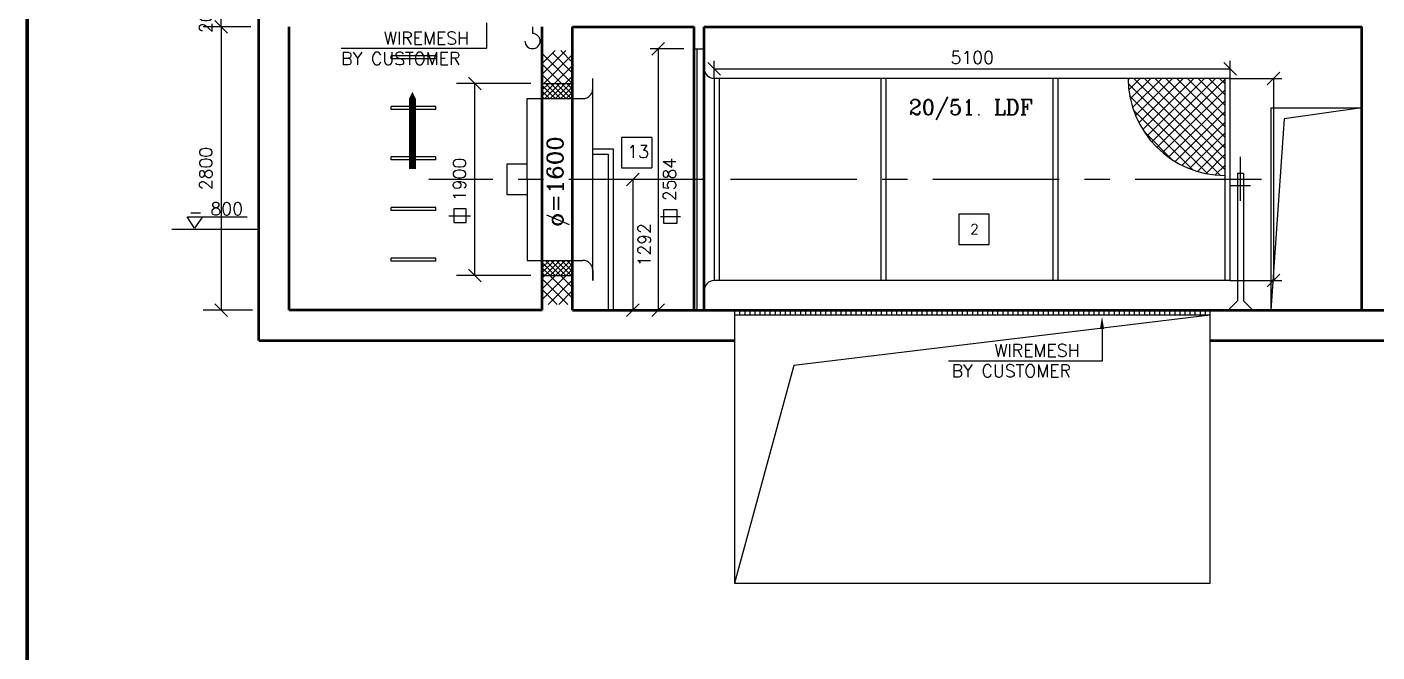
# Model space of a CAD drawing. Header units: inches. Extents: x 14.4 to 65.9, y 4.3 to 68.5.
# Drawn here: x 14.35 to 27.69, y 19.18 to 25.36 of the extents above; entities that cross this region are included whole.
import ezdxf
from ezdxf.enums import TextEntityAlignment as Align

# ---------------------------------------------------------------- set-up
doc = ezdxf.new("R2010")
doc.units = ezdxf.units.IN
doc.header["$MEASUREMENT"] = 0
doc.linetypes.add('CENTER', pattern=[2, 1.25, -0.25, 0.25, -0.25])
doc.layers.add('cadr', color=250, linetype='Continuous')
for name, color, linetype, lineweight in [('DIMEN', 5, 'Continuous', 25), ('STRUC', 3, 'Continuous', 50), ('UNITS', 7, 'Continuous', 25)]:
    doc.layers.add(name, color=color, linetype=linetype, lineweight=lineweight)
doc.styles.add('ROMANC', font='romanc')
doc.dimstyles.get("Standard").update_dxf_attribs({"dimtxt": 0.125, "dimasz": 0.125, "dimexe": 0.18, "dimexo": 0.0625, "dimgap": 0.09, "dimtad": 1, "dimdec": 4, "dimzin": 0, "dimdsep": 46, "dimtxsty": 'ROMANC', "dimblk": 'OBLIQUE', "dimcen": 0.09, "dimadec": 0, "dimazin": 0, "dimtfac": 1, "dimtdec": 4, "dimtofl": 0, "dimtmove": 0, "dimatfit": 3, "dimfxl": 1, "dimtolj": 1, "dimtzin": 0, "dimarcsym": 1})

# ---------------------------------------------------------------- blocks, each defined once
blk = doc.blocks.new('_Oblique')
at = {"layer": 'STRUC', "color": 0, "lineweight": -2}
blk.add_line((-0.5, -0.5), (0.5, 0.5), dxfattribs=at)
blk = doc.blocks.new('*D161')
at = {"layer": 'DIMEN', "color": 0, "lineweight": -2, "transparency": 16777216}
for p, q in [((19.331, 24.805), (18.597, 24.805)), ((18.777, 22.905), (18.777, 24.805)), ((19.331, 22.905), (18.597, 22.905))]:
    blk.add_line(p, q, dxfattribs=at)
at = {"layer": 'DIMEN', "color": 0, "lineweight": -2, "transparency": 16777216, "xscale": 0.125, "yscale": 0.125, "zscale": 0.125}
for p, rotation in [((18.777, 24.805), 90), ((18.777, 22.905), 270)]:
    blk.add_blockref('_Oblique', p, dxfattribs=dict(at, rotation=rotation))
at = {"layer": 'DIMEN', "color": 0, "transparency": 16777216, "insert": (18.625, 23.855), "char_height": 0.125, "attachment_point": 5, "rotation": 90, "style": 'ROMANC'}
blk.add_mtext('\\A1;1900', dxfattribs=at)
blk = doc.blocks.new('*D208')
at = {"layer": 'DIMEN', "color": 0, "lineweight": -2, "transparency": 16777216}
for p, q in [((16.271, 25.563), (16.271, 25.688)), ((16.628, 25.563), (16.091, 25.563)), ((16.271, 25.363), (16.271, 25.563)), ((16.565, 25.363), (16.091, 25.363)), ((16.271, 25.363), (16.271, 25.238))]:
    blk.add_line(p, q, dxfattribs=at)
at = {"layer": 'DIMEN', "color": 0, "lineweight": -2, "transparency": 16777216, "xscale": 0.125, "yscale": 0.125, "zscale": 0.125}
for p, rotation in [((16.271, 25.563), 270), ((16.271, 25.363), 90)]:
    blk.add_blockref('_Oblique', p, dxfattribs=dict(at, rotation=rotation))
at = {"layer": 'DIMEN', "color": 0, "transparency": 16777216, "insert": (16.119, 25.463), "char_height": 0.125, "attachment_point": 5, "rotation": 90, "style": 'ROMANC'}
blk.add_mtext('\\A1;200', dxfattribs=at)
blk = doc.blocks.new('*D210')
at = {"layer": 'DIMEN', "color": 0, "lineweight": -2, "transparency": 16777216}
for p, q in [((16.503, 25.363), (16.091, 25.363)), ((16.271, 25.363), (16.271, 22.563)), ((16.581, 22.563), (16.091, 22.563))]:
    blk.add_line(p, q, dxfattribs=at)
at = {"layer": 'DIMEN', "color": 0, "lineweight": -2, "transparency": 16777216, "xscale": 0.125, "yscale": 0.125, "zscale": 0.125}
for p, rotation in [((16.271, 25.363), 90), ((16.271, 22.563), 270)]:
    blk.add_blockref('_Oblique', p, dxfattribs=dict(at, rotation=rotation))
at = {"layer": 'DIMEN', "color": 0, "transparency": 16777216, "insert": (16.119, 23.963), "char_height": 0.125, "attachment_point": 5, "rotation": 90, "style": 'ROMANC'}
blk.add_mtext('\\A1;2800', dxfattribs=at)

msp = doc.modelspace()

# ---------------------------------------------------------------- linework, layer by layer
at = {"color": 0, "linetype": 'Continuous'}
for p, q in [((19.4436, 25.00155), (19.5718, 25.12974)), ((19.4436, 24.89548), (19.67787, 25.12974)), ((19.73981, 24.80461), (19.4436, 25.10082)), ((19.4588, 24.80461), (19.7436, 25.08941)), ((19.7436, 24.90689), (19.5436, 25.10689)), ((19.7436, 25.01295), (19.62682, 25.12974)), ((19.7436, 25.11902), (19.73288, 25.12974)), ((19.63375, 24.80461), (19.4436, 24.99475)), ((19.56487, 24.80461), (19.7436, 24.98335)), ((19.52759, 24.80461), (19.4436, 24.88859)), ((19.67094, 24.80461), (19.7436, 24.87728)), ((19.4436, 24.68335), (19.56487, 24.80461)), ((19.4436, 24.73958), (19.50864, 24.80461)), ((19.4436, 24.79459), (19.45362, 24.80461)), ((19.57162, 24.65461), (19.4436, 24.78262)), ((19.5166, 24.65461), (19.4436, 24.72761)), ((19.4679, 24.65461), (19.6179, 24.80461)), ((19.62465, 24.65461), (19.47465, 24.80461)), ((19.52094, 24.65461), (19.67094, 24.80461)), ((19.67768, 24.65461), (19.52768, 24.80461)), ((19.57397, 24.65461), (19.72397, 24.80461)), ((19.73071, 24.65461), (19.58071, 24.80461)), ((19.627, 24.65461), (19.7436, 24.77122)), ((19.7436, 24.69475), (19.63375, 24.80461)), ((19.68003, 24.65461), (19.7436, 24.71818)), ((19.7436, 24.74779), (19.68678, 24.80461)), ((19.7436, 24.80082), (19.73981, 24.80461)), ((19.46404, 24.65461), (19.4436, 24.67504)), ((19.73307, 24.65461), (19.7436, 24.66515)), ((19.4436, 22.88022), (19.61799, 23.05461)), ((19.4436, 22.93326), (19.56496, 23.05461)), ((19.4436, 22.98383), (19.51438, 23.05461)), ((19.4436, 23.0375), (19.46071, 23.05461)), ((19.57153, 22.90461), (19.4436, 23.03253)), ((19.52095, 22.90461), (19.4436, 22.98196)), ((19.62456, 22.90461), (19.47456, 23.05461)), ((19.52102, 22.90461), (19.67102, 23.05461)), ((19.67759, 22.90461), (19.52759, 23.05461)), ((19.57406, 22.90461), (19.72406, 23.05461)), ((19.73062, 22.90461), (19.58062, 23.05461)), ((19.62709, 22.90461), (19.7436, 23.02113)), ((19.7436, 22.94467), (19.63366, 23.05461)), ((19.68012, 22.90461), (19.7436, 22.96809)), ((19.7436, 22.9977), (19.68669, 23.05461)), ((19.46947, 22.90461), (19.4436, 22.93047)), ((19.4436, 22.77416), (19.57406, 22.90461)), ((19.4436, 22.66809), (19.68012, 22.90461)), ((19.69729, 22.61975), (19.4436, 22.87343)), ((19.50133, 22.61975), (19.7436, 22.86203)), ((19.7436, 22.6795), (19.51849, 22.90461)), ((19.5436, 22.92719), (19.54628, 22.92986)), ((19.7436, 22.78557), (19.62456, 22.90461)), ((19.59122, 22.61975), (19.4436, 22.76737)), ((19.60739, 22.61975), (19.7436, 22.75596))]:
    msp.add_line(p, q, dxfattribs=at)
at = {"linetype": 'Continuous'}
for p, q in [((19.9436, 22.85461), (19.9436, 24.85461)), ((19.4436, 24.80461), (19.7436, 24.80461)), ((19.9436, 24.15652), (20.1436, 24.15652)), ((20.1436, 24.15652), (20.1436, 22.56261)), ((19.9436, 24.10652), (20.0936, 24.10652)), ((20.0936, 24.10652), (20.0936, 22.56261)), ((19.0936, 24.00461), (19.0936, 23.70461)), ((19.2936, 24.00461), (19.0936, 24.00461)), ((19.0936, 23.70461), (19.2936, 23.70461)), ((19.71204, 23.40758), (19.48977, 23.5029)), ((19.5436, 23.05461), (19.7436, 23.05461)), ((19.4436, 22.90461), (19.7436, 22.90461))]:
    msp.add_line(p, q, dxfattribs=at)
at = {"color": 7, "linetype": 'CENTER'}
for p, q in [((19.9436, 24.75461), (19.9436, 24.85461)), ((19.9436, 22.95461), (19.9436, 22.85461))]:
    msp.add_line(p, q, dxfattribs=at)
at = {"color": 0}
for p, q in [((25.2337, 24.84078), (25.24754, 24.85461)), ((25.24031, 24.74132), (25.35361, 24.85461)), ((25.25556, 24.6505), (25.45967, 24.85461)), ((25.2778, 24.56668), (25.56574, 24.85461)), ((26.1936, 23.95071), (25.2897, 24.85461)), ((25.30602, 24.48883), (25.6718, 24.85461)), ((25.33952, 24.41627), (25.77787, 24.85461)), ((25.37784, 24.34852), (25.88394, 24.85461)), ((26.1936, 24.05677), (25.39577, 24.85461)), ((25.42066, 24.28527), (25.99, 24.85461)), ((25.46777, 24.22631), (26.09607, 24.85461)), ((26.1936, 24.16284), (25.50183, 24.85461)), ((25.51906, 24.17154), (26.1936, 24.84608)), ((26.1936, 24.26891), (25.6079, 24.85461)), ((26.1936, 24.37497), (25.71396, 24.85461)), ((26.1936, 24.48104), (25.82003, 24.85461)), ((26.1936, 24.5871), (25.9261, 24.85461)), ((26.1936, 24.69317), (26.03216, 24.85461)), ((26.1936, 24.79924), (26.13823, 24.85461)), ((26.14226, 23.89599), (25.23498, 24.80327)), ((25.5745, 24.12091), (26.1936, 24.74002)), ((26.02213, 23.91005), (25.24904, 24.68314)), ((25.63414, 24.07448), (26.1936, 24.63395)), ((25.87822, 23.9479), (25.28689, 24.53922)), ((25.6981, 24.03238), (26.1936, 24.52788)), ((25.76659, 23.99481), (26.1936, 24.42182)), ((25.67021, 24.04984), (25.38884, 24.33121)), ((25.83997, 23.96212), (26.1936, 24.31575)), ((25.91873, 23.93481), (26.1936, 24.20969)), ((26.00359, 23.91361), (26.1936, 24.10362)), ((26.09567, 23.89962), (26.1936, 23.99755))]:
    msp.add_line(p, q, dxfattribs=at)
at = {"linetype": 'CENTER'}
for p, q in [((19.2936, 24.65461), (19.8436, 24.65461)), ((19.2936, 23.85461), (19.2936, 24.65461)), ((19.2936, 23.85461), (19.2936, 23.05461)), ((19.2936, 23.05461), (19.5436, 23.05461)), ((19.7436, 23.05461), (19.8436, 23.05461))]:
    msp.add_line(p, q, dxfattribs=at)
for p, q in [((20.22567, 24.26968), (20.22567, 23.96968)), ((20.52567, 24.26968), (20.22567, 24.26968)), ((20.52567, 24.26968), (20.52567, 23.96968)), ((20.22567, 23.96968), (20.52567, 23.96968))]:
    msp.add_line(p, q)
at = {"color": 6, "linetype": 'CENTER', "lineweight": 25}
msp.add_line((20.95474, 23.85461), (18.32322, 23.85461), dxfattribs=at)
at = {"color": 5, "linetype": 'Continuous', "lineweight": 25}
for p, q in [((18.51963, 23.49613), (18.73557, 23.49613)), ((18.69104, 23.56314), (18.56805, 23.56314)), ((18.69104, 23.42913), (18.69104, 23.56314)), ((18.56805, 23.42913), (18.69104, 23.42913))]:
    msp.add_line(p, q, dxfattribs=at)
at = {"linetype": 'CENTER'}
for centre, start, end in [((19.8436, 24.75461), 270, 0), ((19.8436, 22.95461), 0, 90)]:
    msp.add_arc(centre, 0.1, start, end, dxfattribs=at)
at = {"layer": 'cadr', "color": 250, "linetype": 'Continuous', "lineweight": 70}
msp.add_line((14.35116, 34.03167), (14.35116, 4.33167), dxfattribs=at)
at = {"layer": 'DIMEN'}
for p, q in [((16.00675, 23.37177), (15.93301, 23.4839)), ((15.93943, 23.4839), (16.52611, 23.4839)), ((16.0869, 23.4839), (16.00675, 23.37177)), ((15.78397, 23.36261), (16.6436, 23.36261))]:
    msp.add_line(p, q, dxfattribs=at)
at = {"layer": 'DIMEN', "color": 5, "linetype": 'Continuous', "lineweight": 25}
msp.add_line((18.56805, 23.56314), (18.56805, 23.42913), dxfattribs=at)
at = {"layer": 'DIMEN'}
for points in [[(18.8936, 25.40261), (18.8936, 25.14839), (17.45541, 25.14839)], [(24.97595, 22.37579), (24.97595, 22.05867), (23.45795, 22.05867)]]:
    msp.add_lwpolyline(points, dxfattribs=at)
at = {"layer": 'DIMEN', "color": 3}
msp.add_lwpolyline([(18.16029, 23.95662, 0.07, 0.07, 0), (18.16029, 24.4705, 0.25, 0, 0), (18.16029, 24.7205, 0, 0, 0)], format="xyseb", dxfattribs=at)
at = {"layer": 'DIMEN'}
msp.add_solid([(24.99678, 22.37579), (24.97595, 22.50079), (24.95511, 22.37579)], dxfattribs=at)
at = {"layer": 'STRUC'}
for p, q in [((16.6436, 22.26261), (16.6436, 32.76261)), ((16.9436, 22.56261), (16.9436, 25.36261)), ((19.4436, 22.56261), (19.4436, 25.36261)), ((19.7436, 22.56261), (19.7436, 25.36261)), ((19.7436, 25.36261), (20.9436, 25.36261)), ((20.9436, 22.56261), (20.9436, 25.36261)), ((20.9436, 22.56261), (20.9436, 25.36261)), ((21.0436, 22.56261), (21.0436, 25.36261)), ((21.0436, 25.36261), (27.5436, 25.36261)), ((21.0436, 22.56261), (21.0436, 25.36261)), ((27.5436, 22.56261), (27.5436, 25.36261)), ((19.4436, 22.56261), (16.9436, 22.56261)), ((19.7436, 22.56261), (36.9436, 22.56261)), ((16.6436, 22.26261), (21.3436, 22.26261)), ((26.0436, 22.26261), (38.7436, 22.26261))]:
    msp.add_line(p, q, dxfattribs=at)
at = {"layer": 'STRUC', "color": 7, "lineweight": 25}
for p, q in [((26.6436, 24.56261), (27.5436, 24.56261)), ((26.6436, 24.56261), (26.6436, 22.56261)), ((27.5436, 24.56261), (26.7769, 24.45459)), ((26.7769, 24.45459), (26.6436, 22.56261))]:
    msp.add_line(p, q, dxfattribs=at)
at = {"layer": 'UNITS'}
for p, q in [((19.34792, 25.36261), (19.34792, 25.29835)), ((20.9436, 25.14661), (21.0436, 25.14661)), ((20.9736, 22.56261), (20.9736, 25.14661)), ((18.39148, 25.07761), (17.95148, 25.07761)), ((17.95148, 25.04761), (17.95148, 25.07761)), ((18.39148, 25.04761), (17.95148, 25.04761)), ((21.1436, 24.85461), (21.1436, 22.85461)), ((26.2436, 24.85461), (21.1436, 24.85461)), ((21.1936, 24.85461), (21.1936, 22.85461)), ((22.7936, 24.05461), (22.7936, 24.85461)), ((22.8436, 22.85461), (22.8436, 24.85461)), ((24.4936, 24.05461), (24.4936, 24.85461)), ((24.5436, 22.85461), (24.5436, 24.85461)), ((26.1936, 24.05461), (26.1936, 24.85461)), ((26.2436, 22.85461), (26.2436, 24.85461)), ((18.39148, 24.57761), (17.95148, 24.57761)), ((17.95148, 24.54761), (17.95148, 24.57761)), ((18.39148, 24.54761), (18.39148, 24.57761)), ((18.39148, 24.54761), (17.95148, 24.54761)), ((18.39148, 24.07761), (17.95148, 24.07761)), ((17.95148, 24.04761), (17.95148, 24.07761)), ((18.39148, 24.04761), (17.95148, 24.04761)), ((18.39148, 24.04761), (18.39148, 24.07761)), ((22.7936, 22.85461), (22.7936, 24.05461)), ((24.4936, 22.85461), (24.4936, 24.05461)), ((26.1936, 22.85461), (26.1936, 24.05461)), ((26.3736, 23.91461), (26.3136, 23.91461)), ((26.3136, 23.91461), (26.3136, 22.65461)), ((26.3736, 23.91461), (26.3736, 22.65461)), ((26.2436, 23.79461), (26.4436, 23.79461)), ((18.39148, 23.57761), (17.95148, 23.57761)), ((17.95148, 23.54761), (17.95148, 23.57761)), ((18.39148, 23.54761), (17.95148, 23.54761)), ((18.39148, 23.54761), (18.39148, 23.57761)), ((23.85988, 23.51168), (23.55988, 23.51168)), ((23.55988, 23.51168), (23.55988, 23.21168)), ((23.85988, 23.21168), (23.85988, 23.51168)), ((23.55988, 23.21168), (23.85988, 23.21168)), ((18.39148, 23.07761), (17.95148, 23.07761)), ((17.95148, 23.04761), (17.95148, 23.07761)), ((18.39148, 23.04761), (17.95148, 23.04761)), ((18.39148, 23.04761), (18.39148, 23.07761)), ((21.1936, 22.85461), (21.1436, 22.85461)), ((26.2436, 22.85461), (21.1936, 22.85461)), ((26.0436, 22.56261), (21.34365, 22.56261)), ((26.3136, 22.65461), (26.2216, 22.56261)), ((26.3736, 22.65461), (26.4656, 22.56261)), ((26.0436, 22.51261), (21.34365, 22.51261))]:
    msp.add_line(p, q, dxfattribs=at)
at = {"layer": 'UNITS', "color": 5, "lineweight": 25}
for p, q in [((20.8436, 25.14661), (20.50947, 25.14661)), ((20.58947, 25.14661), (20.58947, 22.56261)), ((21.1436, 24.85461), (21.1436, 25.02787)), ((26.2436, 24.85461), (26.2436, 25.02787)), ((21.1436, 24.94787), (26.2436, 24.94787)), ((26.2436, 24.85461), (26.75188, 24.85461)), ((26.67188, 24.85461), (26.67188, 22.85461)), ((20.8436, 23.85461), (20.25947, 23.85461)), ((20.33947, 23.85461), (20.33947, 22.56261)), ((20.81094, 23.48684), (20.61064, 23.48684)), ((20.64462, 23.55894), (20.77339, 23.55894)), ((20.64462, 23.41862), (20.64462, 23.55894)), ((20.77339, 23.55894), (20.77339, 23.41862)), ((20.77339, 23.41862), (20.64462, 23.41862)), ((26.2436, 22.85461), (26.75188, 22.85461)), ((20.58947, 22.56261), (20.25947, 22.56261)), ((20.8436, 22.56261), (20.50947, 22.56261))]:
    msp.add_line(p, q, dxfattribs=at)
at = {"layer": 'UNITS', "color": 5, "linetype": 'CENTER', "lineweight": 25}
msp.add_line((26.3436, 23.64454), (26.3436, 24.07785), dxfattribs=at)
at = {"layer": 'UNITS', "color": 6, "linetype": 'CENTER', "lineweight": 25}
msp.add_line((26.55364, 23.85461), (20.70645, 23.85461), dxfattribs=at)
at = {"layer": 'UNITS', "linetype": 'Continuous', "ltscale": 0.03}
for p, q in [((21.3436, 22.56261), (21.3436, 19.86261)), ((21.39762, 22.51261), (21.39762, 22.55944)), ((21.44762, 22.51261), (21.44762, 22.55944)), ((21.49762, 22.51261), (21.49762, 22.55944)), ((21.54762, 22.51261), (21.54762, 22.55944)), ((21.59762, 22.51261), (21.59762, 22.55944)), ((21.64762, 22.51261), (21.64762, 22.55944)), ((21.69762, 22.51261), (21.69762, 22.55944)), ((21.74762, 22.51261), (21.74762, 22.55944)), ((21.79762, 22.51261), (21.79762, 22.55944)), ((21.84762, 22.51261), (21.84762, 22.55944)), ((21.89762, 22.51261), (21.89762, 22.55944)), ((21.94762, 22.51261), (21.94762, 22.55944)), ((21.99762, 22.51261), (21.99762, 22.55944)), ((22.04762, 22.51261), (22.04762, 22.55944)), ((22.09762, 22.51261), (22.09762, 22.55944)), ((22.14762, 22.51261), (22.14762, 22.55944)), ((22.19762, 22.51261), (22.19762, 22.55944)), ((22.24762, 22.51261), (22.24762, 22.55944)), ((22.29762, 22.51261), (22.29762, 22.55944)), ((22.34762, 22.51261), (22.34762, 22.55944)), ((22.39762, 22.51261), (22.39762, 22.55944)), ((22.44762, 22.51261), (22.44762, 22.55944)), ((22.49762, 22.51261), (22.49762, 22.55944)), ((22.54762, 22.51261), (22.54762, 22.55944)), ((22.59762, 22.51261), (22.59762, 22.55944)), ((22.64762, 22.51261), (22.64762, 22.55944)), ((22.69762, 22.51261), (22.69762, 22.55944)), ((22.74762, 22.51261), (22.74762, 22.55944)), ((22.79762, 22.51261), (22.79762, 22.55944)), ((22.84762, 22.51261), (22.84762, 22.55944)), ((22.89762, 22.51261), (22.89762, 22.55944)), ((22.94762, 22.51261), (22.94762, 22.55944)), ((22.99762, 22.51261), (22.99762, 22.55944)), ((23.04762, 22.51261), (23.04762, 22.55944)), ((23.09762, 22.51261), (23.09762, 22.55944)), ((23.14762, 22.51261), (23.14762, 22.55944)), ((23.19762, 22.51261), (23.19762, 22.55944)), ((23.24762, 22.51261), (23.24762, 22.55944)), ((23.29762, 22.51261), (23.29762, 22.55944)), ((23.34762, 22.51261), (23.34762, 22.55944)), ((23.39762, 22.51261), (23.39762, 22.55944)), ((23.44762, 22.51261), (23.44762, 22.55944)), ((23.49762, 22.51261), (23.49762, 22.55944)), ((23.54762, 22.51261), (23.54762, 22.55944)), ((23.59762, 22.51261), (23.59762, 22.55944)), ((23.64762, 22.51261), (23.64762, 22.55944)), ((23.69762, 22.51261), (23.69762, 22.55944)), ((23.74762, 22.51261), (23.74762, 22.55944)), ((23.79762, 22.51261), (23.79762, 22.55944)), ((23.84762, 22.51261), (23.84762, 22.55944)), ((23.89762, 22.51261), (23.89762, 22.55944)), ((23.94762, 22.51261), (23.94762, 22.55944)), ((23.99762, 22.51261), (23.99762, 22.55944)), ((24.04762, 22.51261), (24.04762, 22.55944)), ((24.09762, 22.51261), (24.09762, 22.55944)), ((24.14762, 22.51261), (24.14762, 22.55944)), ((24.19762, 22.51261), (24.19762, 22.55944)), ((24.24762, 22.51261), (24.24762, 22.55944)), ((24.29762, 22.51261), (24.29762, 22.55944)), ((24.34762, 22.51261), (24.34762, 22.55944)), ((24.39762, 22.51261), (24.39762, 22.55944)), ((24.44762, 22.51261), (24.44762, 22.55944)), ((24.49762, 22.51261), (24.49762, 22.55944)), ((24.54762, 22.51261), (24.54762, 22.55944)), ((24.59762, 22.51261), (24.59762, 22.55944)), ((24.64762, 22.51261), (24.64762, 22.55944)), ((24.69762, 22.51261), (24.69762, 22.55944)), ((24.74762, 22.51261), (24.74762, 22.55944)), ((24.79762, 22.51261), (24.79762, 22.55944)), ((24.84762, 22.51261), (24.84762, 22.55944)), ((24.89762, 22.51261), (24.89762, 22.55944)), ((24.94762, 22.51261), (24.94762, 22.55944)), ((24.99762, 22.51261), (24.99762, 22.55944)), ((25.04762, 22.51261), (25.04762, 22.55944)), ((25.09762, 22.51261), (25.09762, 22.55944)), ((25.14762, 22.51261), (25.14762, 22.55944)), ((25.19762, 22.51261), (25.19762, 22.55944)), ((25.24762, 22.51261), (25.24762, 22.55944)), ((25.29762, 22.51261), (25.29762, 22.55944)), ((25.34762, 22.51261), (25.34762, 22.55944)), ((25.39762, 22.51261), (25.39762, 22.55944)), ((25.44762, 22.51261), (25.44762, 22.55944)), ((25.49762, 22.51261), (25.49762, 22.55944)), ((25.54762, 22.51261), (25.54762, 22.55944)), ((25.59762, 22.51261), (25.59762, 22.55944)), ((25.64762, 22.51261), (25.64762, 22.55944)), ((25.69762, 22.51261), (25.69762, 22.55944)), ((25.74762, 22.51261), (25.74762, 22.55944)), ((25.79762, 22.51261), (25.79762, 22.55944)), ((25.84762, 22.51261), (25.84762, 22.55944)), ((25.89762, 22.51261), (25.89762, 22.55944)), ((25.94762, 22.51261), (25.94762, 22.55944)), ((25.99762, 22.51261), (25.99762, 22.55944)), ((26.0436, 19.86261), (26.0436, 22.56261))]:
    msp.add_line(p, q, dxfattribs=at)
at = {"layer": 'UNITS', "lineweight": 25}
for p, q in [((26.0436, 22.51261), (21.93091, 22.01371)), ((21.93091, 22.01371), (21.3436, 19.86261))]:
    msp.add_line(p, q, dxfattribs=at)
at = {"layer": 'UNITS', "linetype": 'Continuous'}
msp.add_line((21.3436, 19.86261), (26.0436, 19.86261), dxfattribs=at)
at = {"layer": 'UNITS'}
for centre, radius, start, end in [((19.34792, 25.22335), 0.075, 180, 90), ((21.1436, 24.95461), 0.1, 180, 270), ((21.1436, 22.75461), 0.1, 90, 180)]:
    msp.add_arc(centre, radius, start, end, dxfattribs=at)
at = {"layer": 'UNITS', "color": 6, "lineweight": 25}
msp.add_arc((26.1936, 24.85461), 0.96, 180, 270, dxfattribs=at)
at = {"layer": 'UNITS'}
msp.add_point((23.75921, 24.49429), dxfattribs=at)

# ---------------------------------------------------------------- block references
at = {"layer": 'UNITS', "color": 5, "lineweight": 25, "xscale": -0.125, "yscale": 0.125, "zscale": 0.125}
for p, rotation in [((20.58947, 25.14661), 270), ((26.2436, 24.94787), 180), ((26.67188, 24.85461), 270), ((20.33947, 23.85461), 270), ((26.67188, 22.85461), 90), ((20.33947, 22.56261), 90), ((20.58947, 22.56261), 90)]:
    msp.add_blockref('_Oblique', p, dxfattribs=dict(at, rotation=rotation))
msp.add_blockref('_Oblique', (21.1436, 24.94787), dxfattribs=at)

# ---------------------------------------------------------------- texts
at = {"linetype": 'Continuous', "style": 'ROMANC'}
msp.add_text('o=1600', height=0.157079, rotation=90, dxfattribs=at).set_placement((19.6491, 23.38326), (19.6491, 24.28085), align=Align.ALIGNED)
at = {"layer": 'DIMEN', "style": 'ROMANC'}
for s, p in [('WIREMESH', (17.87857, 25.18964)), ('BY CUSTOMER', (17.45595, 24.98726)), ('800', (16.16468, 23.50288)), ('-', (15.94904, 23.47053)), ('WIREMESH', (23.91287, 22.1018)), ('BY CUSTOMER', (23.49025, 21.89941))]:
    msp.add_text(s, height=0.125, dxfattribs=at).set_placement(p)
at = {"layer": 'UNITS', "style": 'ROMANC'}
for s, height, p in [('20/51', 0.15, (23.06635, 24.49429)), ('LDF ', 0.15, (23.90655, 24.4947)), ('13', 0.125, (20.28403, 24.06747)), ('2', 0.1, (23.67248, 23.31269))]:
    msp.add_text(s, height=height, dxfattribs=at).set_placement(p)
at = {"layer": 'UNITS', "color": 5, "lineweight": 25, "insert": (23.6936, 25.06037), "char_height": 0.125, "attachment_point": 5, "style": 'ROMANC'}
msp.add_mtext('5100', dxfattribs=at)
at = {"layer": 'UNITS', "color": 5, "lineweight": 25, "char_height": 0.125, "attachment_point": 5, "rotation": 90, "style": 'ROMANC'}
for s, insert in [('2584', (20.70197, 23.85461)), ('1292', (20.45197, 23.20861))]:
    msp.add_mtext(s, dxfattribs=dict(at, insert=insert))

# ---------------------------------------------------------------- dimensions: what is measured, and where the dimension line sits
at = {"layer": 'DIMEN', "color": 5}
dim = msp.add_linear_dim(base=(16.27131, 25.56261), p1=(16.62762, 25.36261), p2=(16.69012, 25.56261), angle=90, text='200', dimstyle='Standard', override={"dimtix": 1, "dimtofl": 1}, dxfattribs=at)
dim.commit()
dim.dimension.update_dxf_attribs({"geometry": '*D208', "text_midpoint": (16.11881, 25.46261)})
at = {"layer": 'DIMEN'}
for base, p1, p2, text, picture, middle in [((16.27131, 22.56261), (16.56512, 25.36261), (16.6436, 22.56261), '2800', '*D210', (16.11881, 23.96261)), ((18.77718, 24.80461), (19.3936, 22.90461), (19.3936, 24.80461), '1900', '*D161', (18.62468, 23.85461))]:
    dim = msp.add_linear_dim(base=base, p1=p1, p2=p2, angle=90, text=text, dimstyle='Standard', override={"dimtix": 1, "dimtofl": 1}, dxfattribs=at)
    dim.commit()
    dim.dimension.update_dxf_attribs({"geometry": picture, "text_midpoint": middle})

doc.saveas('drawing.dxf')
